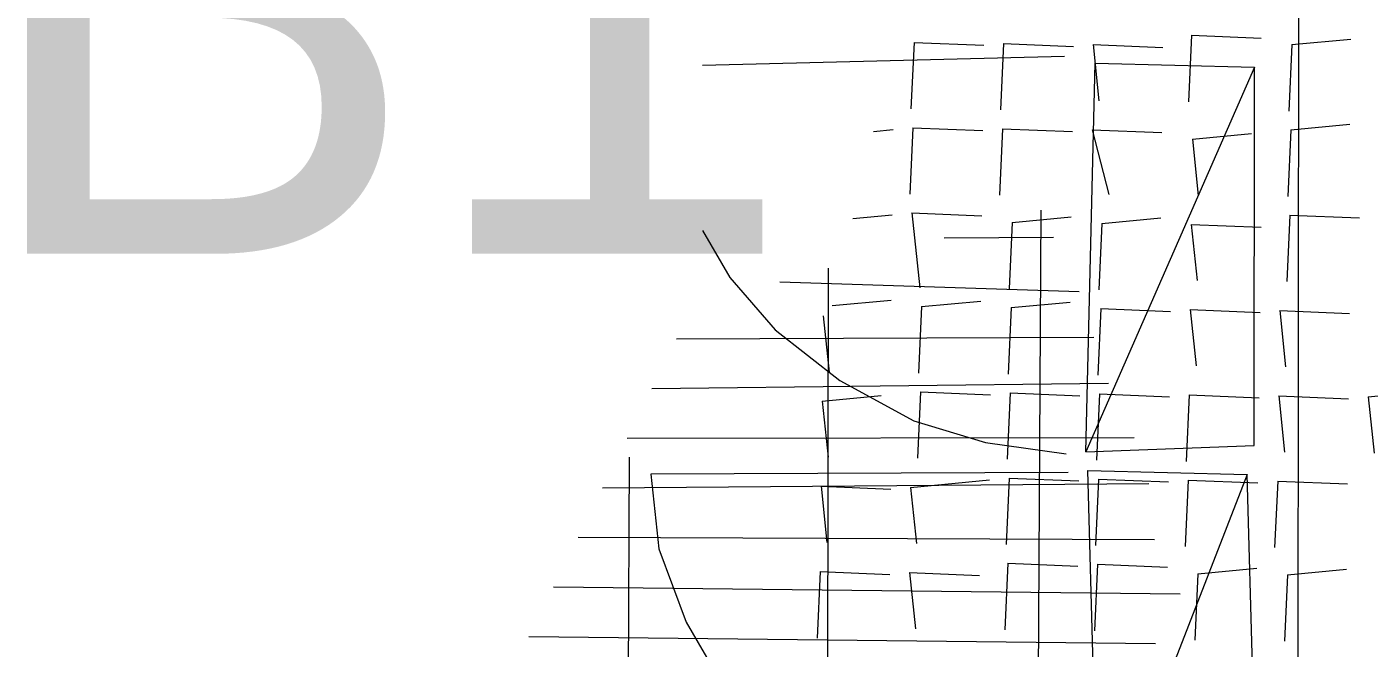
# Paper-space layout '01 Roof Support Layout' of a CAD drawing. Header units: millimetres. Extents: x 5 to 415, y 7 to 290.
# Drawn here: x 110.45 to 116.58, y 119.4 to 122.24 of the extents above; entities that cross this region are included whole.
import ezdxf

# ---------------------------------------------------------------- set-up
doc = ezdxf.new("R2010")
doc.units = ezdxf.units.MM
doc.layers.add('GA_REFERENCE', color=253, linetype='Continuous')
doc.layers.add('TEXT', color=7, linetype='Continuous')

# ---------------------------------------------------------------- blocks, each defined once
blk = doc.blocks.new('SHEET_01_ROOF')
at = {"layer": 'GA_REFERENCE', "lineweight": 5}
for p, q in [((116.2556, 113.6444), (116.2654, 124.8816)), ((114.5054, 122.1657), (114.4916, 121.8619)), ((114.5054, 122.1657), (114.8245, 122.1527)), ((114.9144, 122.1611), (114.9007, 121.8573)), ((114.9144, 122.1611), (115.2336, 122.148)), ((115.7731, 122.1989), (115.7593, 121.8951)), ((115.7731, 122.1989), (116.0922, 122.1858)), ((116.2316, 122.1557), (116.5013, 122.1812)), ((115.1931, 122.101), (113.5394, 122.0604)), ((115.3235, 122.1565), (115.3503, 121.8997)), ((115.3235, 122.1565), (115.6427, 122.1434)), ((116.2316, 122.1557), (116.2178, 121.8519)), ((115.2904, 120.2951), (115.3324, 122.0709)), ((115.2904, 120.2951), (115.3324, 122.0709)), ((116.0606, 122.0532), (115.2904, 120.2951)), ((116.0606, 122.0532), (115.2904, 120.2951)), ((115.3324, 122.0709), (116.0606, 122.0532)), ((116.0591, 120.3244), (116.0606, 122.0532)), ((114.3207, 121.7593), (114.4106, 121.7679)), ((114.5005, 121.7764), (114.4867, 121.4725)), ((114.5005, 121.7764), (114.8197, 121.7633)), ((114.9096, 121.7717), (114.8959, 121.4679)), ((114.9096, 121.7717), (115.2288, 121.7586)), ((115.3187, 121.7671), (115.3949, 121.4718)), ((115.3187, 121.7671), (115.6378, 121.754)), ((115.7772, 121.7239), (116.0469, 121.7494)), ((116.2267, 121.7664), (116.213, 121.4626)), ((116.2267, 121.7664), (116.4964, 121.7918)), ((115.7772, 121.7239), (115.8039, 121.4672)), ((114.2259, 121.3615), (114.4057, 121.3784)), ((114.4957, 121.3869), (114.5314, 121.0445)), ((114.4957, 121.3869), (114.8149, 121.3738)), ((114.9542, 121.3438), (115.2239, 121.3692)), ((115.0846, 121.3993), (115.0686, 118.5022)), ((115.3633, 121.3392), (115.633, 121.3646)), ((116.2219, 121.377), (116.2081, 121.0732)), ((116.2219, 121.377), (116.541, 121.3639)), ((113.5394, 121.3072), (113.6638, 121.0923)), ((114.9542, 121.3438), (114.9404, 121.0399)), ((115.3633, 121.3392), (115.3495, 121.0354)), ((115.7723, 121.3345), (115.7991, 121.0778)), ((115.7723, 121.3345), (116.0915, 121.3214)), ((115.143, 121.2751), (114.6439, 121.2713)), ((114.1133, 121.1348), (114.1055, 117.2877)), ((113.6638, 121.0923), (113.8704, 120.8525)), ((115.2596, 121.0268), (113.893, 121.0708)), ((114.1312, 120.9636), (114.4009, 120.989)), ((114.5403, 120.9589), (114.5265, 120.6551)), ((114.5403, 120.9589), (114.81, 120.9844)), ((114.9493, 120.9543), (114.9356, 120.6505)), ((114.9493, 120.9543), (115.2191, 120.9798)), ((115.3584, 120.9497), (115.3446, 120.6459)), ((115.3584, 120.9497), (115.6776, 120.9367)), ((115.7675, 120.9452), (115.7942, 120.6884)), ((115.7675, 120.9452), (116.0866, 120.9321)), ((116.1765, 120.9405), (116.2033, 120.6838)), ((116.1765, 120.9405), (116.4957, 120.9274)), ((114.0907, 120.9166), (114.1174, 120.6598)), ((115.3268, 120.8171), (113.4208, 120.8101)), ((113.8704, 120.8525), (114.1669, 120.6212)), ((115.3941, 120.6074), (113.3082, 120.5834)), ((114.1669, 120.6212), (114.5039, 120.4369)), ((114.5355, 120.5696), (114.5217, 120.2657)), ((114.5355, 120.5696), (114.8546, 120.5565)), ((116.5808, 120.5465), (116.9405, 120.5804)), ((114.0859, 120.5271), (114.3556, 120.5526)), ((114.0859, 120.5271), (114.1126, 120.2704)), ((114.9445, 120.5649), (114.9308, 120.2611)), ((114.9445, 120.5649), (115.2637, 120.5518)), ((115.3536, 120.5603), (115.3398, 120.2565)), ((115.3536, 120.5603), (115.6727, 120.5472)), ((115.7626, 120.5557), (115.7489, 120.2519)), ((115.7626, 120.5557), (116.0818, 120.5427)), ((116.1718, 120.5511), (116.1985, 120.2943)), ((116.1718, 120.5511), (116.4909, 120.538)), ((116.5808, 120.5465), (116.6076, 120.2897)), ((114.5039, 120.4369), (114.8319, 120.3382)), ((115.5107, 120.3591), (113.1956, 120.3567)), ((114.8319, 120.3382), (115.2005, 120.2866)), ((115.2904, 120.2951), (116.0591, 120.3244)), ((113.2045, 120.2711), (113.1885, 117.3741)), ((115.2094, 120.201), (113.3034, 120.194)), ((115.3472, 118.4421), (115.2993, 120.2095)), ((115.3472, 118.4421), (115.2993, 120.2095)), ((115.2993, 120.2095), (116.0276, 120.1917)), ((115.578, 120.1494), (113.083, 120.13)), ((113.3034, 120.194), (113.339, 119.8516)), ((114.0811, 120.1377), (114.1078, 119.8809)), ((114.0811, 120.1377), (114.4002, 120.1246)), ((114.4901, 120.1331), (114.8498, 120.1671)), ((114.9397, 120.1755), (114.9259, 119.8717)), ((114.9397, 120.1755), (115.2588, 120.1625)), ((115.3487, 120.1709), (115.335, 119.8671)), ((116.0276, 120.1917), (115.3472, 118.4421)), ((116.0276, 120.1917), (115.3472, 118.4421)), ((115.3487, 120.1709), (115.6679, 120.1578)), ((115.7578, 120.1663), (115.7441, 119.8625)), ((115.7578, 120.1663), (116.077, 120.1532)), ((116.0754, 118.4244), (116.0276, 120.1917)), ((116.1669, 120.1617), (116.1531, 119.8579)), ((116.1669, 120.1617), (116.4861, 120.1486)), ((114.4901, 120.1331), (114.5169, 119.8764)), ((115.6048, 119.8926), (112.9705, 119.9033)), ((113.339, 119.8516), (113.4646, 119.5177)), ((114.9348, 119.7862), (114.9211, 119.4824)), ((114.9348, 119.7862), (115.254, 119.7731)), ((115.3439, 119.7815), (115.3302, 119.4777)), ((115.3439, 119.7815), (115.6631, 119.7684)), ((114.0762, 119.7483), (114.0624, 119.4445)), ((114.0762, 119.7483), (114.3953, 119.7352)), ((114.4853, 119.7437), (114.512, 119.4869)), ((114.4853, 119.7437), (114.8044, 119.7306)), ((115.8024, 119.7383), (115.7887, 119.4345)), ((115.8024, 119.7383), (116.0721, 119.7638)), ((116.2115, 119.7337), (116.1977, 119.4299)), ((116.2115, 119.7337), (116.4812, 119.7592)), ((115.7214, 119.6443), (112.8579, 119.6766)), ((113.4646, 119.5177), (113.6307, 119.2309)), ((115.6088, 119.4176), (112.7453, 119.4499))]:
    blk.add_line(p, q, dxfattribs=at)
at = {"layer": 'TEXT'}
blk.add_text('B1', height=2.3, dxfattribs=at).set_placement((110.2, 121.2))

psp = doc.layouts.new('01 Roof Support Layout')

# ---------------------------------------------------------------- block references
psp.add_blockref('SHEET_01_ROOF', (0, 0))

doc.saveas('drawing.dxf')
